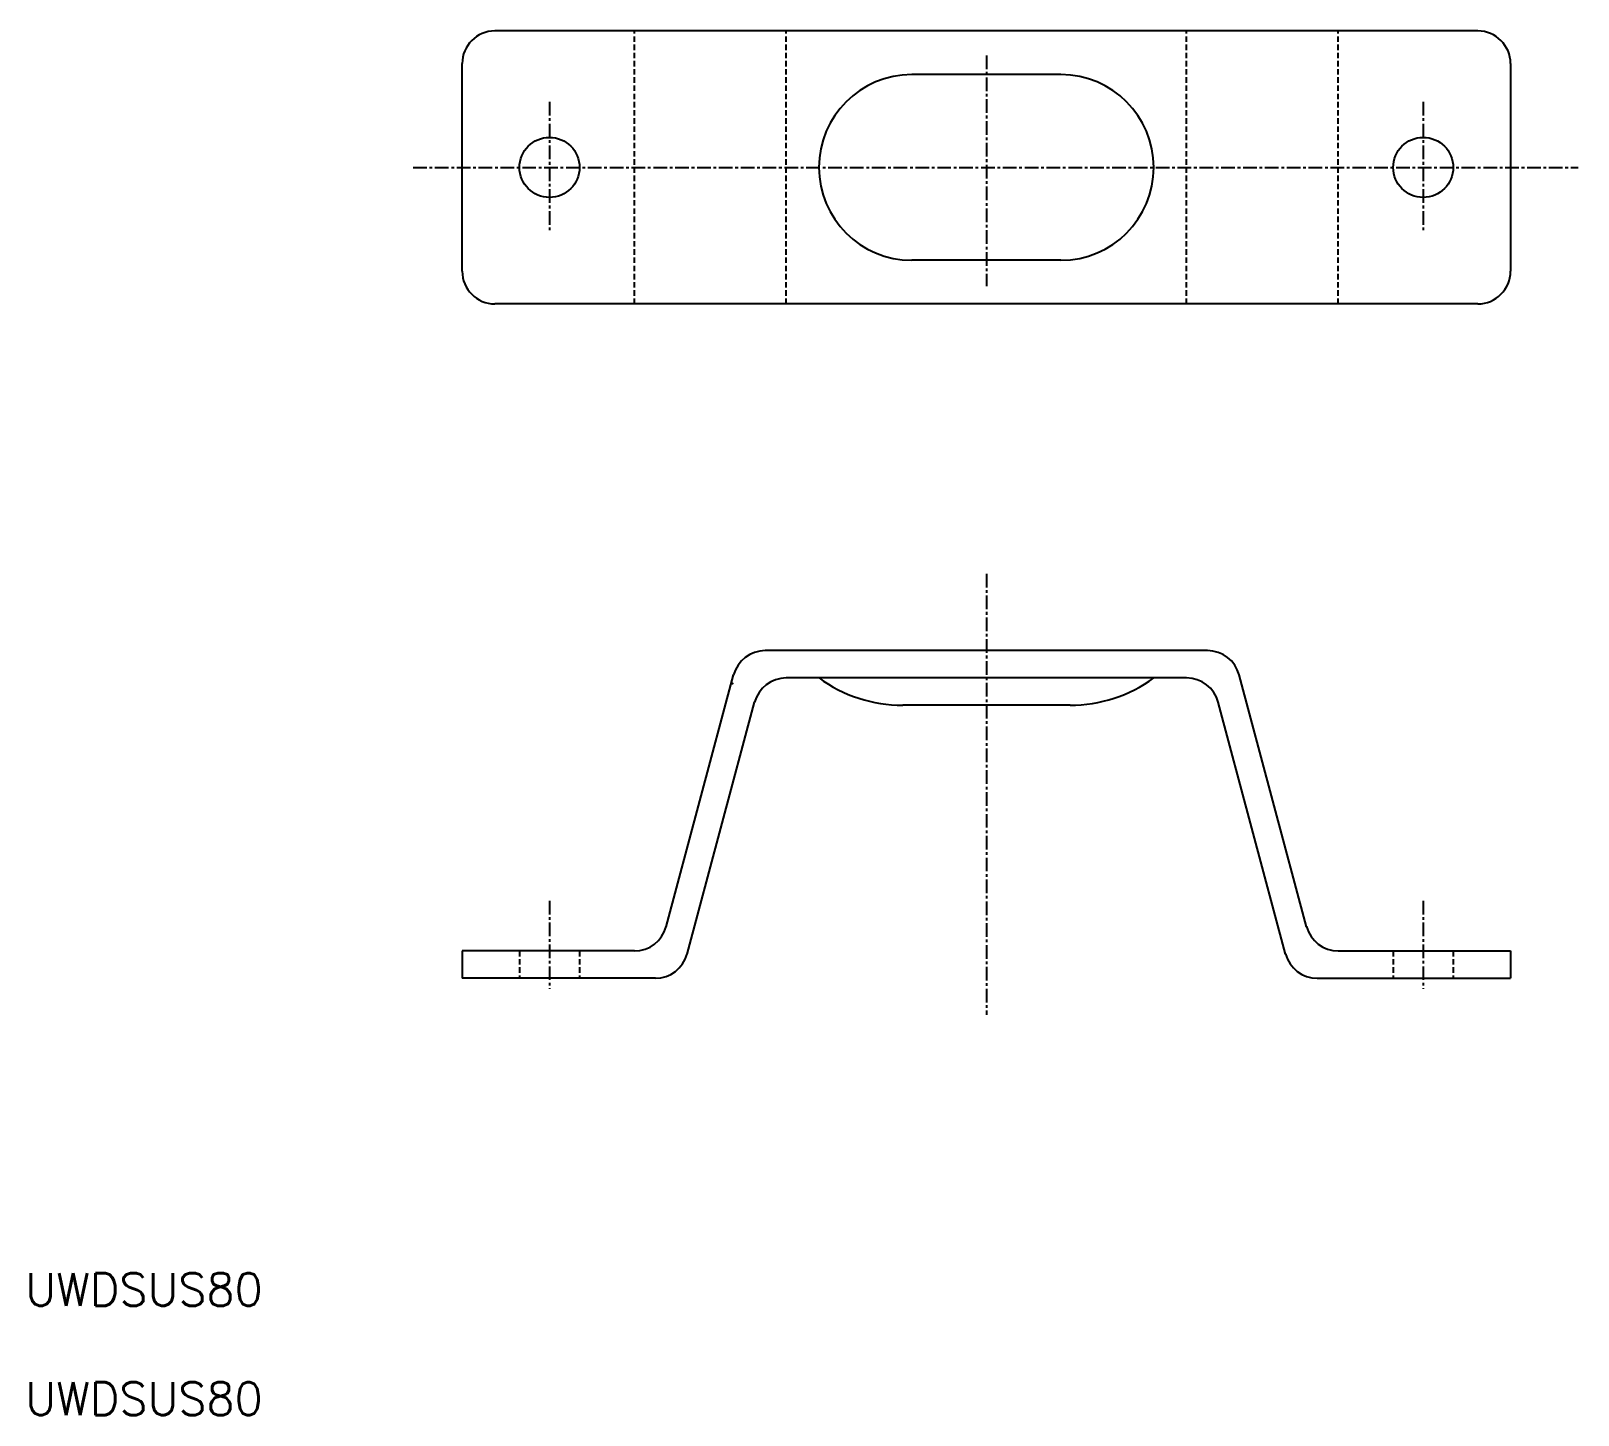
# Model space of a CAD drawing. Extents: x 11 to 152, y 10 to 137.
import ezdxf

# ---------------------------------------------------------------- set-up
doc = ezdxf.new("R2010")
doc.units = 0
doc.linetypes.add('CENTER', pattern=[2, 1.25, -0.25, 0.25, -0.25])
doc.linetypes.add('DASHED', pattern=[0.75, 0.5, -0.25])
doc.layers.get('0').update_dxf_attribs({"linetype": 'CONTINUOUS'})
doc.layers.add('CENTER', color=1, linetype='CENTER')
doc.styles.get("Standard").update_dxf_attribs({"font": 'txt.shx'})

msp = doc.modelspace()

# ---------------------------------------------------------------- linework, layer by layer
at = {"color": 7, "linetype": 'CONTINUOUS'}
for p, q in [((143, 136.75), (53, 136.75)), ((50, 114.75), (50, 133.75)), ((146, 133.75), (146, 114.75)), ((104.83, 132.75), (91.17, 132.75)), ((104.83, 115.75), (91.17, 115.75)), ((143, 111.75), (53, 111.75)), ((118.25, 80), (77.75, 80)), ((68.68, 54.72), (74.85, 77.78)), ((116.33, 77.5), (79.67, 77.5)), ((127.32, 54.72), (121.15, 77.78)), ((70.6, 52.22), (76.77, 75.28)), ((125.4, 52.22), (119.23, 75.28)), ((105.66, 75), (90.34, 75)), ((50, 52.5), (50, 50)), ((65.78, 52.5), (50, 52.5)), ((130.22, 52.5), (146, 52.5)), ((146, 52.5), (146, 50)), ((67.7, 50), (50, 50)), ((128.3, 50), (146, 50))]:
    msp.add_line(p, q, dxfattribs=at)
at = {"color": 3, "linetype": 'DASHED'}
for p, q in [((65.78, 111.75), (65.78, 136.75)), ((79.67, 111.75), (79.67, 136.75)), ((116.33, 111.75), (116.33, 136.75)), ((130.22, 111.75), (130.22, 136.75)), ((55.25, 52.5), (55.25, 50)), ((60.75, 52.5), (60.75, 50)), ((135.25, 52.5), (135.25, 50)), ((140.75, 52.5), (140.75, 50))]:
    msp.add_line(p, q, dxfattribs=at)
at = {"color": 7, "linetype": 'CONTINUOUS'}
for centre in [(58, 124.25), (138, 124.25)]:
    msp.add_circle(centre, 2.75, dxfattribs=at)
for centre, radius, start, end in [((53, 133.75), 3, 90, 180), ((143, 133.75), 3, 0, 90), ((91.17, 124.25), 8.5, 90, 270), ((104.83, 124.25), 8.5, 270, 90), ((53, 114.75), 3, 180, 270), ((143, 114.75), 3, 270, 0), ((77.75, 77), 3, 90, 165), ((118.25, 77), 3, 15, 90), ((79.67, 74.5), 3, 90, 165), ((90.34, 88), 13, 233.8704, 270), ((105.66, 88), 13, 270, 306.1296), ((116.33, 74.5), 3, 15, 90), ((65.78, 55.5), 3, 270, 345), ((130.22, 55.5), 3, 195, 270), ((67.7, 53), 3, 270, 345), ((128.3, 53), 3, 195, 270)]:
    msp.add_arc(centre, radius, start, end, dxfattribs=at)
msp.add_point((74.75, 77), dxfattribs=at)
at = {"layer": 'CENTER', "color": 1, "linetype": 'CENTER'}
for p, q in [((98, 134.49), (98, 113.37)), ((58, 130.25), (58, 118.25)), ((138, 130.25), (138, 118.25)), ((45.51, 124.25), (152.18, 124.25)), ((98, 87.04), (98, 46.64)), ((58, 57.09), (58, 49.02)), ((138, 57.09), (138, 49.02))]:
    msp.add_line(p, q, dxfattribs=at)

# ---------------------------------------------------------------- texts
at = {"color": 7, "linetype": 'CONTINUOUS'}
for p in [(10, 20), (10, 10)]:
    msp.add_text('UWDSUS80', height=3, dxfattribs=at).set_placement(p)

doc.saveas('drawing.dxf')
